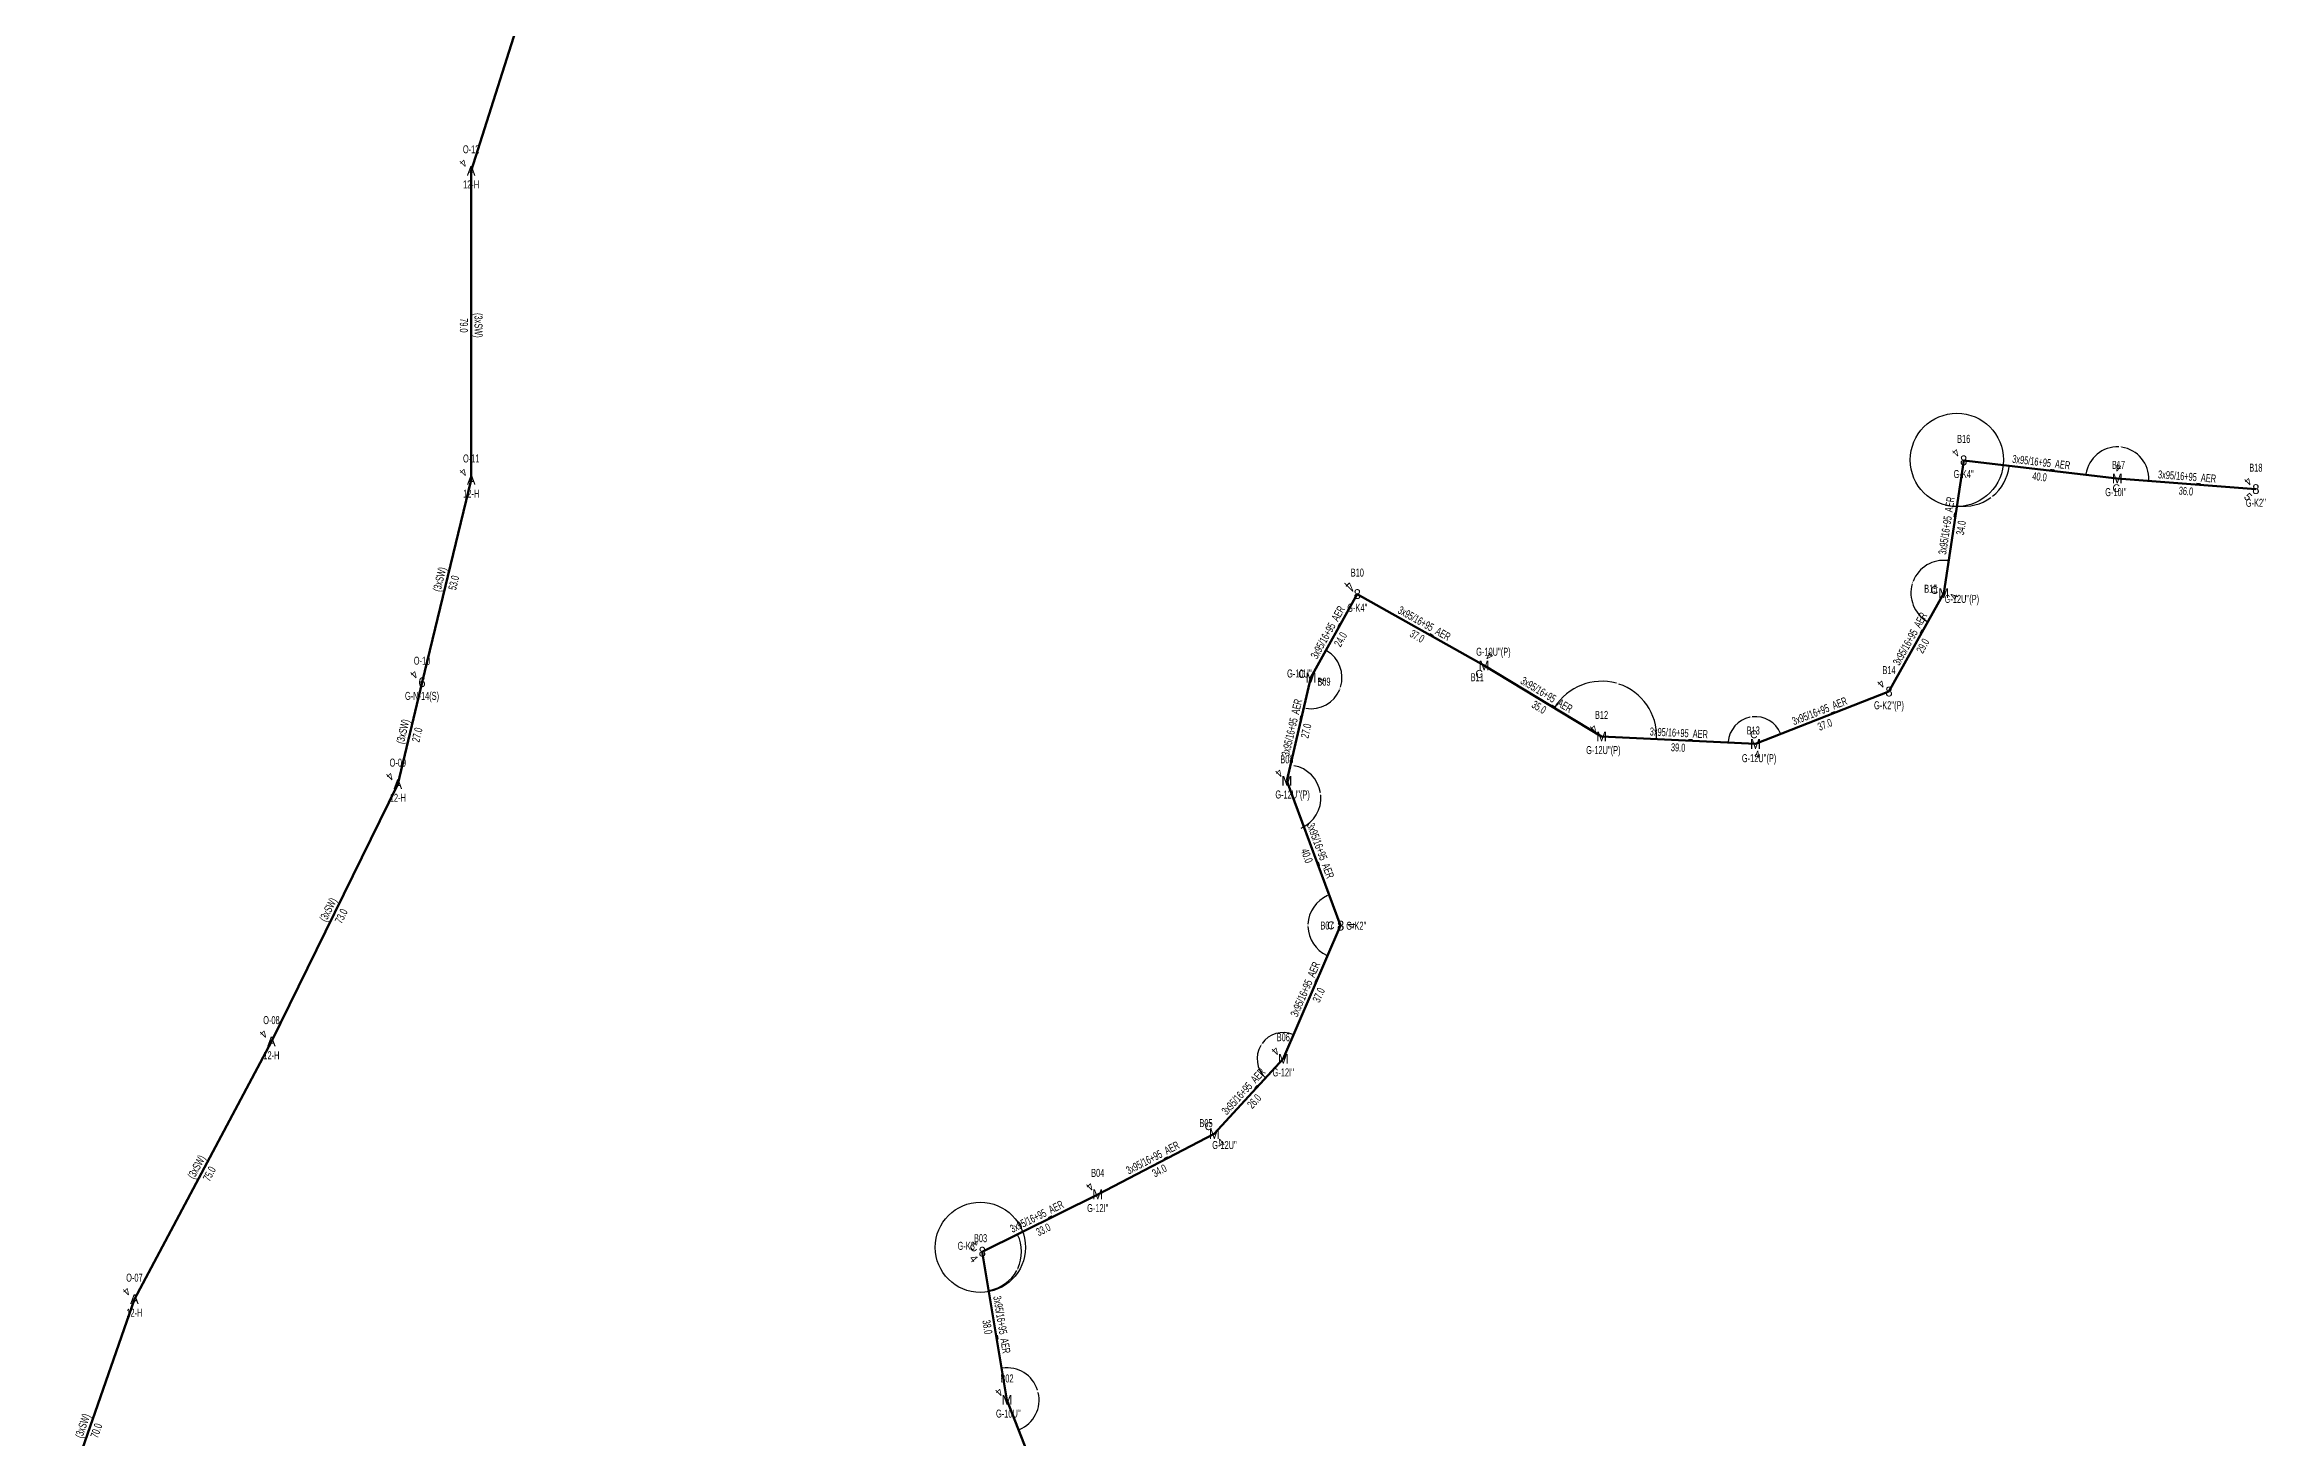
# Model space of a CAD drawing. Header units: millimetres. Extents: x 460272 to 462078, y 3998398 to 3999786.
# Drawn here: x 461430 to 461998, y 3999068 to 3999424 of the extents above; entities that cross this region are included whole.
import ezdxf
from ezdxf.enums import TextEntityAlignment as Align

# ---------------------------------------------------------------- set-up
doc = ezdxf.new("R2010")
doc.units = ezdxf.units.MM
for name, color, linetype, lineweight in [('ACI', 30, 'Continuous', 25), ('DIREK_ENH_MEVCUT', 6, 'Continuous', 25), ('DIREK_OG_YENI', 10, 'Continuous', 25), ('HAT_AG_HAVAI_YENI', 3, 'Continuous', 50), ('HAT_ENH_HAVAI_MEVCUT', 6, 'Continuous', 70), ('KULLANICI', 1, 'Continuous', 25)]:
    doc.layers.add(name, color=color, linetype=linetype, lineweight=lineweight)
doc.styles.add('Direk', font='B_CAD')
doc.styles.get("Standard").update_dxf_attribs({"font": 'Arial'})
doc.dimstyles.new('ISO-25', dxfattribs={"dimtxt": 0.18, "dimasz": 0.18, "dimexe": 0.18, "dimexo": 0.0625, "dimgap": 0.09, "dimtad": 0, "dimtih": 1, "dimtoh": 1, "dimdec": 4, "dimzin": 0, "dimdsep": 46, "dimtxsty": 'Standard', "dimcen": 0.09, "dimadec": 0, "dimazin": 0, "dimtfac": 1, "dimtdec": 4, "dimtofl": 0, "dimtmove": 0, "dimatfit": 3, "dimfxl": 1, "dimtolj": 1, "dimtzin": 0, "dimarcsym": 0})

# ---------------------------------------------------------------- blocks, each defined once
blk = doc.blocks.new('*D618')
at = {"layer": 'ACI', "color": 0, "lineweight": -2, "transparency": 16777216}
for start, end in [(17.814177, 98.209979), (292.854295, 13.250096)]:
    blk.add_arc((461676.350689, 3999077.15019), 8.229572, start, end, dxfattribs=at)
at = {"layer": 'ACI', "color": 0, "transparency": 16777216}
for points in [[(461675.170887, 3999085.325064), (461675.180104, 3999085.265777), (461674.997632, 3999085.26777)], [(461679.535615, 3999069.594447), (461679.558313, 3999069.538906), (461679.38034, 3999069.498584)]]:
    blk.add_solid(points, dxfattribs=at)
at = {"layer": 'Defpoints', "color": 0, "transparency": 16777216}
for p in [(461670.027025, 3999115.088606), (461676.350689, 3999077.15019), (461676.350689, 3999077.15019), (461684.386897, 3999075.376714), (461690.757, 3999040.766)]:
    blk.add_point(p, dxfattribs=at)
at = {"layer": 'ACI', "color": 0, "transparency": 16777216, "insert": (461684.27972, 3999079.353895), "char_height": 0.18, "attachment_point": 5, "rotation": 105.53213672}
blk.add_mtext('\\A1;168%%d', dxfattribs=at)
blk = doc.blocks.new('*D619')
at = {"layer": 'ACI', "color": 0, "lineweight": -2, "transparency": 16777216}
for start, end in [(334.97313, 25.721104), (280.48945, 331.237424)]:
    blk.add_arc((461670.027025, 3999115.088606), 10.053566, start, end, dxfattribs=at)
at = {"layer": 'ACI', "color": 0, "transparency": 16777216}
for points in [[(461679.111365, 3999119.465024), (461679.057545, 3999119.438501), (461679.004888, 3999119.613222)], [(461671.852124, 3999105.232597), (461671.862519, 3999105.173504), (461671.680043, 3999105.171867)]]:
    blk.add_solid(points, dxfattribs=at)
at = {"layer": 'Defpoints', "color": 0, "transparency": 16777216}
for p in [(461704.625395, 3999132.525308), (461670.027025, 3999115.088606), (461670.027025, 3999115.088606), (461679.956425, 3999113.513427), (461676.351, 3999077.15)]:
    blk.add_point(p, dxfattribs=at)
at = {"layer": 'ACI', "color": 0, "transparency": 16777216, "insert": (461678.993189, 3999110.54085), "char_height": 0.18, "attachment_point": 5, "rotation": 63.10527701}
blk.add_mtext('\\A1;107%%d', dxfattribs=at)
blk = doc.blocks.new('*D620')
at = {"layer": 'ACI', "color": 0, "lineweight": -2, "transparency": 16777216}
for start, end in [(68.217295, 144.268209), (149.876204, 225.927117)]:
    blk.add_arc((461747.132324, 3999164.499345), 6.698561, start, end, dxfattribs=at)
at = {"layer": 'ACI', "color": 0, "transparency": 16777216}
for points in [[(461749.606571, 3999170.691909), (461749.629583, 3999170.747321), (461749.784312, 3999170.650579)], [(461742.452411, 3999159.664894), (461742.493563, 3999159.708558), (461742.603979, 3999159.563272)]]:
    blk.add_solid(points, dxfattribs=at)
at = {"layer": 'Defpoints', "color": 0, "transparency": 16777216}
for p in [(461761.823169, 3999198.574475), (461743.755338, 3999170.284385), (461747.132324, 3999164.499345), (461747.132324, 3999164.499345), (461729.462, 3999145.238)]:
    blk.add_point(p, dxfattribs=at)
at = {"layer": 'ACI', "color": 0, "transparency": 16777216, "insert": (461741.509845, 3999168.14056), "char_height": 0.18, "attachment_point": 5, "rotation": 237.07220627}
blk.add_mtext('\\A1;161%%d', dxfattribs=at)
blk = doc.blocks.new('*D621')
at = {"layer": 'ACI', "color": 0, "lineweight": -2, "transparency": 16777216}
for start, end in [(113.592518, 177.279983), (181.759819, 245.447284)]:
    blk.add_arc((461761.823169, 3999198.574475), 8.384252, start, end, dxfattribs=at)
at = {"layer": 'ACI', "color": 0, "transparency": 16777216}
for points in [[(461758.479256, 3999206.23031), (461758.455834, 3999206.285549), (461758.633263, 3999206.328196)], [(461758.327086, 3999190.920913), (461758.35143, 3999190.975752), (461758.503776, 3999190.875299)]]:
    blk.add_solid(points, dxfattribs=at)
at = {"layer": 'Defpoints', "color": 0, "transparency": 16777216}
for p in [(461748.383568, 3999231.242189), (461754.097779, 3999201.832395), (461761.823169, 3999198.574475), (461761.823169, 3999198.574475), (461747.132, 3999164.499)]:
    blk.add_point(p, dxfattribs=at)
at = {"layer": 'ACI', "color": 0, "transparency": 16777216, "insert": (461753.439211, 3999198.644729), "char_height": 0.18, "attachment_point": 5, "rotation": 269.51990059}
blk.add_mtext('\\A1;134%%d', dxfattribs=at)
blk = doc.blocks.new('*D622')
at = {"layer": 'ACI', "color": 0, "lineweight": -2, "transparency": 16777216}
for start, end in [(9.179995, 80.290608), (293.591449, 4.702062)]:
    blk.add_arc((461748.383568, 3999231.242189), 8.387813, start, end, dxfattribs=at)
at = {"layer": 'ACI', "color": 0, "transparency": 16777216}
for points in [[(461749.802922, 3999239.539477), (461749.793439, 3999239.480231), (461749.620443, 3999239.538306)], [(461751.728763, 3999223.583029), (461751.752184, 3999223.527789), (461751.574754, 3999223.485145)]]:
    blk.add_solid(points, dxfattribs=at)
at = {"layer": 'Defpoints', "color": 0, "transparency": 16777216}
for p in [(461751.819039, 3999254.284984), (461748.383568, 3999231.242189), (461748.383568, 3999231.242189), (461755.512251, 3999235.662289), (461761.823, 3999198.574)]:
    blk.add_point(p, dxfattribs=at)
at = {"layer": 'ACI', "color": 0, "transparency": 16777216, "insert": (461756.709907, 3999232.255837), "char_height": 0.18, "attachment_point": 5, "rotation": 96.94102843}
blk.add_mtext('\\A1;149%%d', dxfattribs=at)
blk = doc.blocks.new('*D623')
at = {"layer": 'ACI', "color": 0, "lineweight": -2, "transparency": 16777216}
for start, end in [(342.473911, 59.646853), (260.58438, 337.757322)]:
    blk.add_arc((461754.212674, 3999262.057866), 7.963619, start, end, dxfattribs=at)
at = {"layer": 'ACI', "color": 0, "transparency": 16777216}
for points in [[(461758.251783, 3999268.955946), (461758.22205, 3999268.903831), (461758.080571, 3999269.019087)], [(461752.915109, 3999254.231075), (461752.904625, 3999254.171998), (461752.732636, 3999254.232988)]]:
    blk.add_solid(points, dxfattribs=at)
at = {"layer": 'Defpoints', "color": 0, "transparency": 16777216}
for p in [(461766.095, 3999283.443), (461754.212674, 3999262.057866), (461754.212674, 3999262.057866), (461759.661462, 3999256.250118), (461748.384, 3999231.242)]:
    blk.add_point(p, dxfattribs=at)
at = {"layer": 'ACI', "color": 0, "transparency": 16777216, "insert": (461761.701509, 3999259.349254), "char_height": 0.18, "attachment_point": 5, "rotation": 70.11561642}
blk.add_mtext('\\A1;162%%d', dxfattribs=at)
blk = doc.blocks.new('*D624')
at = {"layer": 'ACI', "color": 0, "lineweight": -2, "transparency": 16777216}
for start, end in [(74.358329, 148.141193), (357.914769, 71.697632)]:
    blk.add_arc((461828.66108, 3999247.014987), 14.114301, start, end, dxfattribs=at)
at = {"layer": 'ACI', "color": 0, "transparency": 16777216}
for points in [[(461816.647498, 3999254.48058), (461816.69866, 3999254.449236), (461816.579047, 3999254.311422)], [(461842.736062, 3999246.502706), (461842.796007, 3999246.50014), (461842.758338, 3999246.321587)]]:
    blk.add_solid(points, dxfattribs=at)
at = {"layer": 'Defpoints', "color": 0, "transparency": 16777216}
for p in [(461798.577, 3999265.183), (461838.151674, 3999257.462098), (461828.66108, 3999247.014987), (461828.66108, 3999247.014987), (461868.091683, 3999245.07552)]:
    blk.add_point(p, dxfattribs=at)
at = {"layer": 'ACI', "color": 0, "transparency": 16777216, "insert": (461832.78111, 3999260.514574), "char_height": 0.18, "attachment_point": 5, "rotation": 163.02798071}
blk.add_mtext('\\A1;152%%d', dxfattribs=at)
blk = doc.blocks.new('*D625')
at = {"layer": 'ACI', "color": 0, "lineweight": -2, "transparency": 16777216}
for start, end in [(101.981028, 175.709344), (22.881464, 96.609781)]:
    blk.add_arc((461868.091683, 3999245.07552), 6.993583, start, end, dxfattribs=at)
at = {"layer": 'ACI', "color": 0, "transparency": 16777216}
for points in [[(461874.507162, 3999247.783498), (461874.562737, 3999247.806114), (461874.602798, 3999247.628083)], [(461861.087758, 3999245.600611), (461861.147643, 3999245.596893), (461861.106545, 3999245.419098)]]:
    blk.add_solid(points, dxfattribs=at)
at = {"layer": 'Defpoints', "color": 0, "transparency": 16777216}
for p in [(461902.297473, 3999258.485272), (461870.09756, 3999251.77527), (461828.661, 3999247.015), (461868.091683, 3999245.07552), (461868.091683, 3999245.07552)]:
    blk.add_point(p, dxfattribs=at)
at = {"layer": 'ACI', "color": 0, "transparency": 16777216, "insert": (461866.962047, 3999251.977267), "char_height": 0.18, "attachment_point": 5, "rotation": 189.29540405}
blk.add_mtext('\\A1;156%%d', dxfattribs=at)
blk = doc.blocks.new('*D626')
at = {"layer": 'ACI', "color": 0, "lineweight": -2, "transparency": 16777216}
for start, end in [(82.675417, 158.946429), (163.41853, 239.689541)]:
    blk.add_arc((461916.316709, 3999283.691575), 8.398747, start, end, dxfattribs=at)
at = {"layer": 'ACI', "color": 0, "transparency": 16777216}
for points in [[(461917.383323, 3999291.992074), (461917.39161, 3999292.051499), (461917.565742, 3999291.996927)], [(461912.063123, 3999276.414848), (461912.092848, 3999276.466968), (461912.234345, 3999276.351735)]]:
    blk.add_solid(points, dxfattribs=at)
at = {"layer": 'Defpoints', "color": 0, "transparency": 16777216}
for p in [(461921.428379, 3999317.68125), (461910.419072, 3999289.671276), (461916.316709, 3999283.691575), (461916.316709, 3999283.691575), (461902.297, 3999258.485)]:
    blk.add_point(p, dxfattribs=at)
at = {"layer": 'ACI', "color": 0, "transparency": 16777216, "insert": (461908.36687, 3999286.400634), "char_height": 0.18, "attachment_point": 5, "rotation": 251.1824793}
blk.add_mtext('\\A1;159%%d', dxfattribs=at)
blk = doc.blocks.new('*D627')
at = {"layer": 'ACI', "color": 0, "lineweight": -2, "transparency": 16777216}
for start, end in [(86.765424, 172.000652), (356.880684, 82.115912)]:
    blk.add_arc((461960.758, 3999313.045), 8.078443, start, end, dxfattribs=at)
at = {"layer": 'ACI', "color": 0, "transparency": 16777216}
for points in [[(461952.72841, 3999314.173054), (461952.787916, 3999314.165367), (461952.735101, 3999313.990694)], [(461968.794538, 3999312.607374), (461968.854409, 3999312.603442), (461968.812677, 3999312.425795)]]:
    blk.add_solid(points, dxfattribs=at)
at = {"layer": 'Defpoints', "color": 0, "transparency": 16777216}
for p in [(461921.428, 3999317.681), (461957.465391, 3999320.421989), (461960.758, 3999313.045), (461960.758, 3999313.045), (461996.278922, 3999310.314321)]:
    blk.add_point(p, dxfattribs=at)
at = {"layer": 'ACI', "color": 0, "transparency": 16777216, "insert": (461961.540611, 3999321.085445), "char_height": 0.18, "attachment_point": 5, "rotation": 174.44066821}
blk.add_mtext('\\A1;178%%d', dxfattribs=at)
blk = doc.blocks.new('*D628')
at = {"layer": 'ACI', "color": 0, "lineweight": -2, "transparency": 16777216}
for start, end in [(308.659078, 352.401255), (262.324441, 306.066618)]:
    blk.add_arc((461921.428, 3999317.681), 11.772402, start, end, dxfattribs=at)
at = {"layer": 'ACI', "color": 0, "transparency": 16777216}
for points in [[(461933.126788, 3999316.120541), (461933.067256, 3999316.12802), (461933.119459, 3999316.302876)], [(461919.859872, 3999306.043776), (461919.851403, 3999305.984376), (461919.677439, 3999306.03948)]]:
    blk.add_solid(points, dxfattribs=at)
at = {"layer": 'Defpoints', "color": 0, "transparency": 16777216}
for p in [(461921.428, 3999317.681), (461921.428, 3999317.681), (461930.788607, 3999310.541778), (461960.758, 3999313.045), (461916.317, 3999283.692)]:
    blk.add_point(p, dxfattribs=at)
at = {"layer": 'ACI', "color": 0, "transparency": 16777216, "insert": (461928.572207, 3999308.324198), "char_height": 0.18, "attachment_point": 5, "rotation": 37.36284818}
blk.add_mtext('\\A1;92%%d', dxfattribs=at)

msp = doc.modelspace()

# ---------------------------------------------------------------- linework, layer by layer
at = {"layer": 'HAT_AG_HAVAI_YENI'}
for p, q in [((461921.428, 3999317.681), (461916.317, 3999283.692)), ((461960.758, 3999313.045), (461921.428, 3999317.681)), ((461996.279, 3999310.314), (461960.758, 3999313.045)), ((461766.095, 3999283.443), (461754.213, 3999262.058)), ((461798.577, 3999265.183), (461766.095, 3999283.443)), ((461916.317, 3999283.692), (461902.297, 3999258.485)), ((461828.661, 3999247.015), (461798.577, 3999265.183)), ((461754.213, 3999262.058), (461748.046001, 3999235.640621)), ((461902.297, 3999258.485), (461868.092, 3999245.076)), ((461868.092, 3999245.076), (461828.661, 3999247.015)), ((461748.046001, 3999235.640621), (461761.823, 3999198.574)), ((461761.823, 3999198.574), (461747.132, 3999164.499)), ((461747.132, 3999164.499), (461729.462, 3999145.238)), ((461729.462, 3999145.238), (461699.606503, 3999129.771642)), ((461699.606503, 3999129.771642), (461670.027, 3999115.089)), ((461670.027, 3999115.089), (461676.351, 3999077.15)), ((461676.351, 3999077.15), (461690.448, 3999040.92))]:
    msp.add_line(p, q, dxfattribs=at)
at = {"layer": 'HAT_ENH_HAVAI_MEVCUT'}
for p, q in [((461539.079782, 3999391.81267), (461565.620015, 3999475.163169)), ((461539.110704, 3999312.672889), (461539.079782, 3999391.81267)), ((461526.502, 3999260.886), (461539.110704, 3999312.672889)), ((461520.307091, 3999234.803808), (461526.502, 3999260.886)), ((461487.922499, 3999168.888736), (461520.307091, 3999234.803808)), ((461452.819579, 3999102.949165), (461487.922499, 3999168.888736)), ((461429.7614, 3999036.863908), (461452.819579, 3999102.949165))]:
    msp.add_line(p, q, dxfattribs=at)
at = {"layer": 'KULLANICI'}
for centre, radius in [((461919.695355, 3999317.791545), 11.943738), ((461669.53374, 3999116.199203), 11.557524)]:
    msp.add_circle(centre, radius, dxfattribs=at)

# ---------------------------------------------------------------- texts
at = {"layer": 'DIREK_ENH_MEVCUT', "width": 0.53}
for s, p in [('O-12', (461539.079782, 3999397.31267)), ('12-H', (461539.079782, 3999388.31267)), ('O-11', (461539.110704, 3999318.172889)), ('12-H', (461539.110704, 3999309.172889)), ('O-10', (461526.502, 3999266.386)), ('G-N-14(S)', (461526.502, 3999257.386)), ('O-09', (461520.307091, 3999240.303808)), ('12-H', (461520.307091, 3999231.303808)), ('O-08', (461487.922499, 3999174.388736)), ('12-H', (461487.922499, 3999165.388736)), ('O-07', (461452.819579, 3999108.449165)), ('12-H', (461452.819579, 3999099.449165))]:
    msp.add_text(s, height=2.05, dxfattribs=at).set_placement(p, align=Align.MIDDLE_CENTER)
at = {"layer": 'DIREK_ENH_MEVCUT', "color": 32, "style": 'Direk'}
for p in [(461537.099883, 3999393.792569), (461537.130805, 3999314.652788), (461524.522101, 3999262.865899), (461518.327192, 3999236.783707), (461485.9426, 3999170.868635), (461450.83968, 3999104.929064)]:
    msp.add_text('4', height=2, rotation=225.000001, dxfattribs=at).set_placement(p, align=Align.MIDDLE_CENTER)
at = {"layer": 'DIREK_ENH_MEVCUT', "style": 'Direk'}
for s, p in [('A', (461539.079782, 3999391.81267)), ('A', (461539.110704, 3999312.672889)), ('6', (461526.502, 3999260.886)), ('A', (461520.307091, 3999234.803808)), ('A', (461487.922499, 3999168.888736)), ('A', (461452.819579, 3999102.949165))]:
    msp.add_text(s, height=2.5, dxfattribs=at).set_placement(p, align=Align.MIDDLE_CENTER)
at = {"layer": 'DIREK_OG_YENI', "width": 0.53}
for s, p in [('B16', (461921.428, 3999323.181)), ('B17', (461961.097079, 3999316.528536)), ('B18', (461996.279, 3999315.814)), ("G-K4''", (461921.428, 3999314.181)), ("G-10I''", (461960.41806, 3999309.552617)), ("G-K2''", (461996.279, 3999306.814)), ('B10', (461766.095, 3999288.943)), ('B15', (461913.004067, 3999284.820927)), ("G-12U''(P)", (461920.961118, 3999282.224363)), ("G-K4''", (461766.095, 3999279.943)), ("G-10U''(P)", (461800.957961, 3999268.689516)), ('B14', (461902.297, 3999263.985)), ("G-10U''", (461751.251357, 3999263.123861)), ('B09', (461757.554967, 3999261.018165)), ('B11', (461796.814556, 3999262.15913)), ('B12', (461828.661, 3999252.515)), ("G-K2''(P)", (461902.297, 3999254.985)), ('B13', (461867.526663, 3999248.53004)), ('B08', (461748.046001, 3999241.140621)), ("G-12U''(P)", (461829.124971, 3999243.515)), ("G-12U''(P)", (461869.023491, 3999241.445118)), ("G-12U''(P)", (461749.521688, 3999232.140621)), ('B07', (461758.323123, 3999198.60332)), ("G-K2''", (461765.833703, 3999198.540401)), ('B06', (461747.132, 3999169.999)), ("G-12I''", (461747.132, 3999160.999)), ('B05', (461727.341705, 3999148.022664)), ("G-12U''", (461732.079935, 3999142.409117)), ('B04', (461699.606503, 3999135.271642)), ("G-12I''", (461699.606503, 3999126.271642)), ("G-K3''", (461666.275496, 3999116.600657)), ('B03', (461669.579365, 3999118.560257)), ('B02', (461676.351, 3999082.65)), ("G-10U''", (461676.68821, 3999073.65))]:
    msp.add_text(s, height=2.05, dxfattribs=at).set_placement(p, align=Align.MIDDLE_CENTER)
at = {"layer": 'DIREK_OG_YENI', "color": 32, "style": 'Direk'}
for s, rotation, p in [('4', 225.000001, (461919.448101, 3999319.660899)), ('4', 174.44049, (461961.029263, 3999315.831829)), ('4', 225.000001, (461994.299101, 3999312.293899)), ('5', 315.000001, (461994.299101, 3999308.334101)), ('4', 431.182758, (461918.967346, 3999282.788858)), ('4', 149.764495, (461799.986955, 3999267.602096)), ('4', 432.71675, (461756.886574, 3999261.226132)), ('4', 225.000001, (461900.317101, 3999260.464899)), ('4', 225.000001, (461826.681101, 3999248.994899)), ('4', 369.29541, (461868.544269, 3999242.312768)), ('4', 225.000001, (461746.066102, 3999237.62052)), ('4', 449.520025, (461764.622902, 3999198.550544)), ('4', 225.000001, (461745.152101, 3999166.478899)), ('4', 397.286319, (461731.158236, 3999143.010269)), ('4', 225.000001, (461697.626604, 3999131.751541)), ('4', 308.758367, (461667.843579, 3999113.336095)), ('4', 225.000001, (461674.371101, 3999079.129899))]:
    msp.add_text(s, height=2, rotation=rotation, dxfattribs=at).set_placement(p, align=Align.MIDDLE_CENTER)
at = {"layer": 'DIREK_OG_YENI', "style": 'Direk'}
for s, p in [('8', (461921.428, 3999317.681)), ('M', (461960.758, 3999313.045)), ('8', (461996.279, 3999310.314)), ('8', (461766.095, 3999283.443)), ('M', (461916.317, 3999283.692)), ('M', (461798.577, 3999265.183)), ('M', (461754.213, 3999262.058)), ('8', (461902.297, 3999258.485)), ('M', (461828.661, 3999247.015)), ('M', (461868.092, 3999245.076)), ('M', (461748.046001, 3999235.640621)), ('8', (461761.823, 3999198.574)), ('M', (461747.132, 3999164.499)), ('M', (461729.462, 3999145.238)), ('M', (461699.606503, 3999129.771642)), ('8', (461670.027, 3999115.089)), ('M', (461676.351, 3999077.15))]:
    msp.add_text(s, height=2.5, dxfattribs=at).set_placement(p, align=Align.MIDDLE_CENTER)
at = {"layer": 'DIREK_OG_YENI', "color": 4, "style": 'Direk'}
for p in [(461960.515798, 3999310.55676), (461913.950617, 3999284.498371), (461751.880598, 3999262.957944), (461797.318112, 3999263.023093), (461867.688187, 3999247.543171), (461759.323819, 3999198.637991), (461727.942646, 3999147.223337), (461667.800848, 3999116.226651)]:
    msp.add_text('C', height=2, dxfattribs=at).set_placement(p, align=Align.MIDDLE_CENTER)
at = {"layer": 'DIREK_OG_YENI', "color": 32, "style": 'Direk', "width": 0.654889}
msp.add_text('4', height=3.053955, rotation=225.000001, dxfattribs=at).set_placement((461764.115101, 3999285.422899), align=Align.MIDDLE_CENTER)
at = {"layer": 'HAT_AG_HAVAI_YENI', "lineweight": 30, "width": 0.53}
for rotation, p in [(353.277316, (461941.192504, 3999316.207156)), (355.603515, (461978.583659, 3999312.526999)), (441.44838, (461918.03195, 3999300.812895)), (420.942439, (461759.410988, 3999273.163335)), (330.657156, (461782.752529, 3999275.053948)), (420.91742, (461908.564168, 3999271.501659)), (328.871842, (461814.058411, 3999256.826611)), (436.859923, (461750.301756, 3999249.042543)), (381.406109, (461884.88427, 3999252.571864)), (357.184776, (461848.418248, 3999246.894474)), (290.389198, (461755.731246, 3999217.403447)), (426.677329, (461753.696954, 3999181.873023)), (407.466796, (461737.670647, 3999155.443115)), (387.385988, (461714.143266, 3999138.25956)), (386.398833, (461684.438827, 3999123.191684)), (279.463547, (461674.027432, 3999096.259257))]:
    msp.add_text('3x95/16+95_AER', height=2.05, rotation=rotation, dxfattribs=at).set_placement(p, align=Align.CENTER)
for s, rotation, p in [('40.0', 353.277316, (461940.993496, 3999314.518844)), ('36.0', 355.603515, (461978.453341, 3999310.832001)), ('34.0', 441.44838, (461919.71305, 3999300.560105)), ('24.0', 420.942439, (461760.897012, 3999272.337665)), ('37.0', 330.657156, (461781.919471, 3999273.572052)), ('29.0', 420.91742, (461910.049832, 3999270.675341)), ('35.0', 328.871842, (461813.179589, 3999255.371389)), ('27.0', 436.859923, (461751.957245, 3999248.656078)), ('37.0', 381.406109, (461885.50473, 3999250.989136)), ('39.0', 357.184776, (461848.334752, 3999245.196526)), ('40.0', 290.389198, (461754.137755, 3999216.811174)), ('37.0', 426.677329, (461755.258046, 3999181.199977)), ('26.0', 407.466796, (461738.923353, 3999154.293885)), ('34.0', 387.385988, (461714.925237, 3999136.750082)), ('33.0', 386.398833, (461685.194676, 3999121.668958)), ('38.0', 279.463547, (461672.350568, 3999095.979743))]:
    msp.add_text(s, height=2.05, rotation=rotation, dxfattribs=at).set_placement(p, align=Align.TOP_CENTER)
at = {"layer": 'HAT_ENH_HAVAI_MEVCUT', "lineweight": 30, "width": 0.53}
for s, rotation, p in [('79.0', 270.022387, (461538.245243, 3999352.242447)), ('53.0', 76.316159, (461533.63213, 3999286.578188)), ('27.0', 76.639198, (461524.231444, 3999247.648307)), ('73.0', 63.834751, (461504.877692, 3999201.471455)), ('75.0', 61.971402, (461471.121345, 3999135.519525)), ('70.0', 70.765322, (461442.09304, 3999069.626514))]:
    msp.add_text(s, height=2.05, rotation=rotation, dxfattribs=at).set_placement(p, align=Align.TOP_CENTER)
for rotation, p in [(270.022387, (461539.945243, 3999352.243112)), (76.316159, (461531.980383, 3999286.980347)), (76.639198, (461522.577456, 3999248.041147)), (63.834751, (461503.351898, 3999202.22109)), (61.971402, (461469.620733, 3999136.318376)), (70.765322, (461440.487939, 3999070.186559))]:
    msp.add_text('(3xSW)', height=2.05, rotation=rotation, dxfattribs=at).set_placement(p, align=Align.CENTER)

# ---------------------------------------------------------------- dimensions: what is measured, and where the dimension line sits
at = {"layer": 'ACI'}
for base, line1, line2, picture, middle, turn in [((461910.419072, 3999289.671276), ((461921.428379, 3999317.68125), (461916.316709, 3999283.691575)), ((461916.316709, 3999283.691575), (461902.297, 3999258.485)), '*D626', (461908.36687, 3999286.400634), 251.182479), ((461930.788607, 3999310.541778), ((461960.758, 3999313.045), (461921.428, 3999317.681)), ((461921.428, 3999317.681), (461916.317, 3999283.692)), '*D628', (461928.572207, 3999308.324198), 37.362848), ((461957.465391, 3999320.421989), ((461960.758, 3999313.045), (461921.428, 3999317.681)), ((461996.278922, 3999310.314321), (461960.758, 3999313.045)), '*D627', (461961.540611, 3999321.085445), 174.440668), ((461759.661462, 3999256.250118), ((461748.384, 3999231.242), (461754.212674, 3999262.057866)), ((461754.212674, 3999262.057866), (461766.095, 3999283.443)), '*D623', (461761.701509, 3999259.349254), 70.115616), ((461838.151674, 3999257.462098), ((461828.66108, 3999247.014987), (461798.577, 3999265.183)), ((461868.091683, 3999245.07552), (461828.66108, 3999247.014987)), '*D624', (461832.78111, 3999260.514574), 163.027981), ((461755.512251, 3999235.662289), ((461748.383568, 3999231.242189), (461751.819039, 3999254.284984)), ((461748.383568, 3999231.242189), (461761.823, 3999198.574)), '*D622', (461756.709907, 3999232.255837), 96.941028), ((461870.09756, 3999251.77527), ((461868.091683, 3999245.07552), (461828.661, 3999247.015)), ((461902.297473, 3999258.485272), (461868.091683, 3999245.07552)), '*D625', (461866.962047, 3999251.977267), 189.295404), ((461754.097779, 3999201.832395), ((461748.383568, 3999231.242189), (461761.823169, 3999198.574475)), ((461761.823169, 3999198.574475), (461747.132, 3999164.499)), '*D621', (461753.439211, 3999198.644729), 269.519901), ((461743.755338, 3999170.284385), ((461729.462, 3999145.238), (461747.132324, 3999164.499345)), ((461761.823169, 3999198.574475), (461747.132324, 3999164.499345)), '*D620', (461741.509845, 3999168.14056), 237.072206), ((461679.956425, 3999113.513427), ((461670.027025, 3999115.088606), (461676.351, 3999077.15)), ((461704.625395, 3999132.525308), (461670.027025, 3999115.088606)), '*D619', (461678.993189, 3999110.54085), 63.105277), ((461684.386897, 3999075.376714), ((461670.027025, 3999115.088606), (461676.350689, 3999077.15019)), ((461676.350689, 3999077.15019), (461690.757, 3999040.766)), '*D618', (461684.27972, 3999079.353895), 105.532137)]:
    dim = msp.add_angular_dim_2l(base=base, line1=line1, line2=line2, dimstyle='ISO-25', dxfattribs=at)
    dim.commit()
    dim.dimension.update_dxf_attribs({"geometry": picture, "text_midpoint": middle, "dimtype": 162, "text_rotation": turn})

doc.saveas('drawing.dxf')
